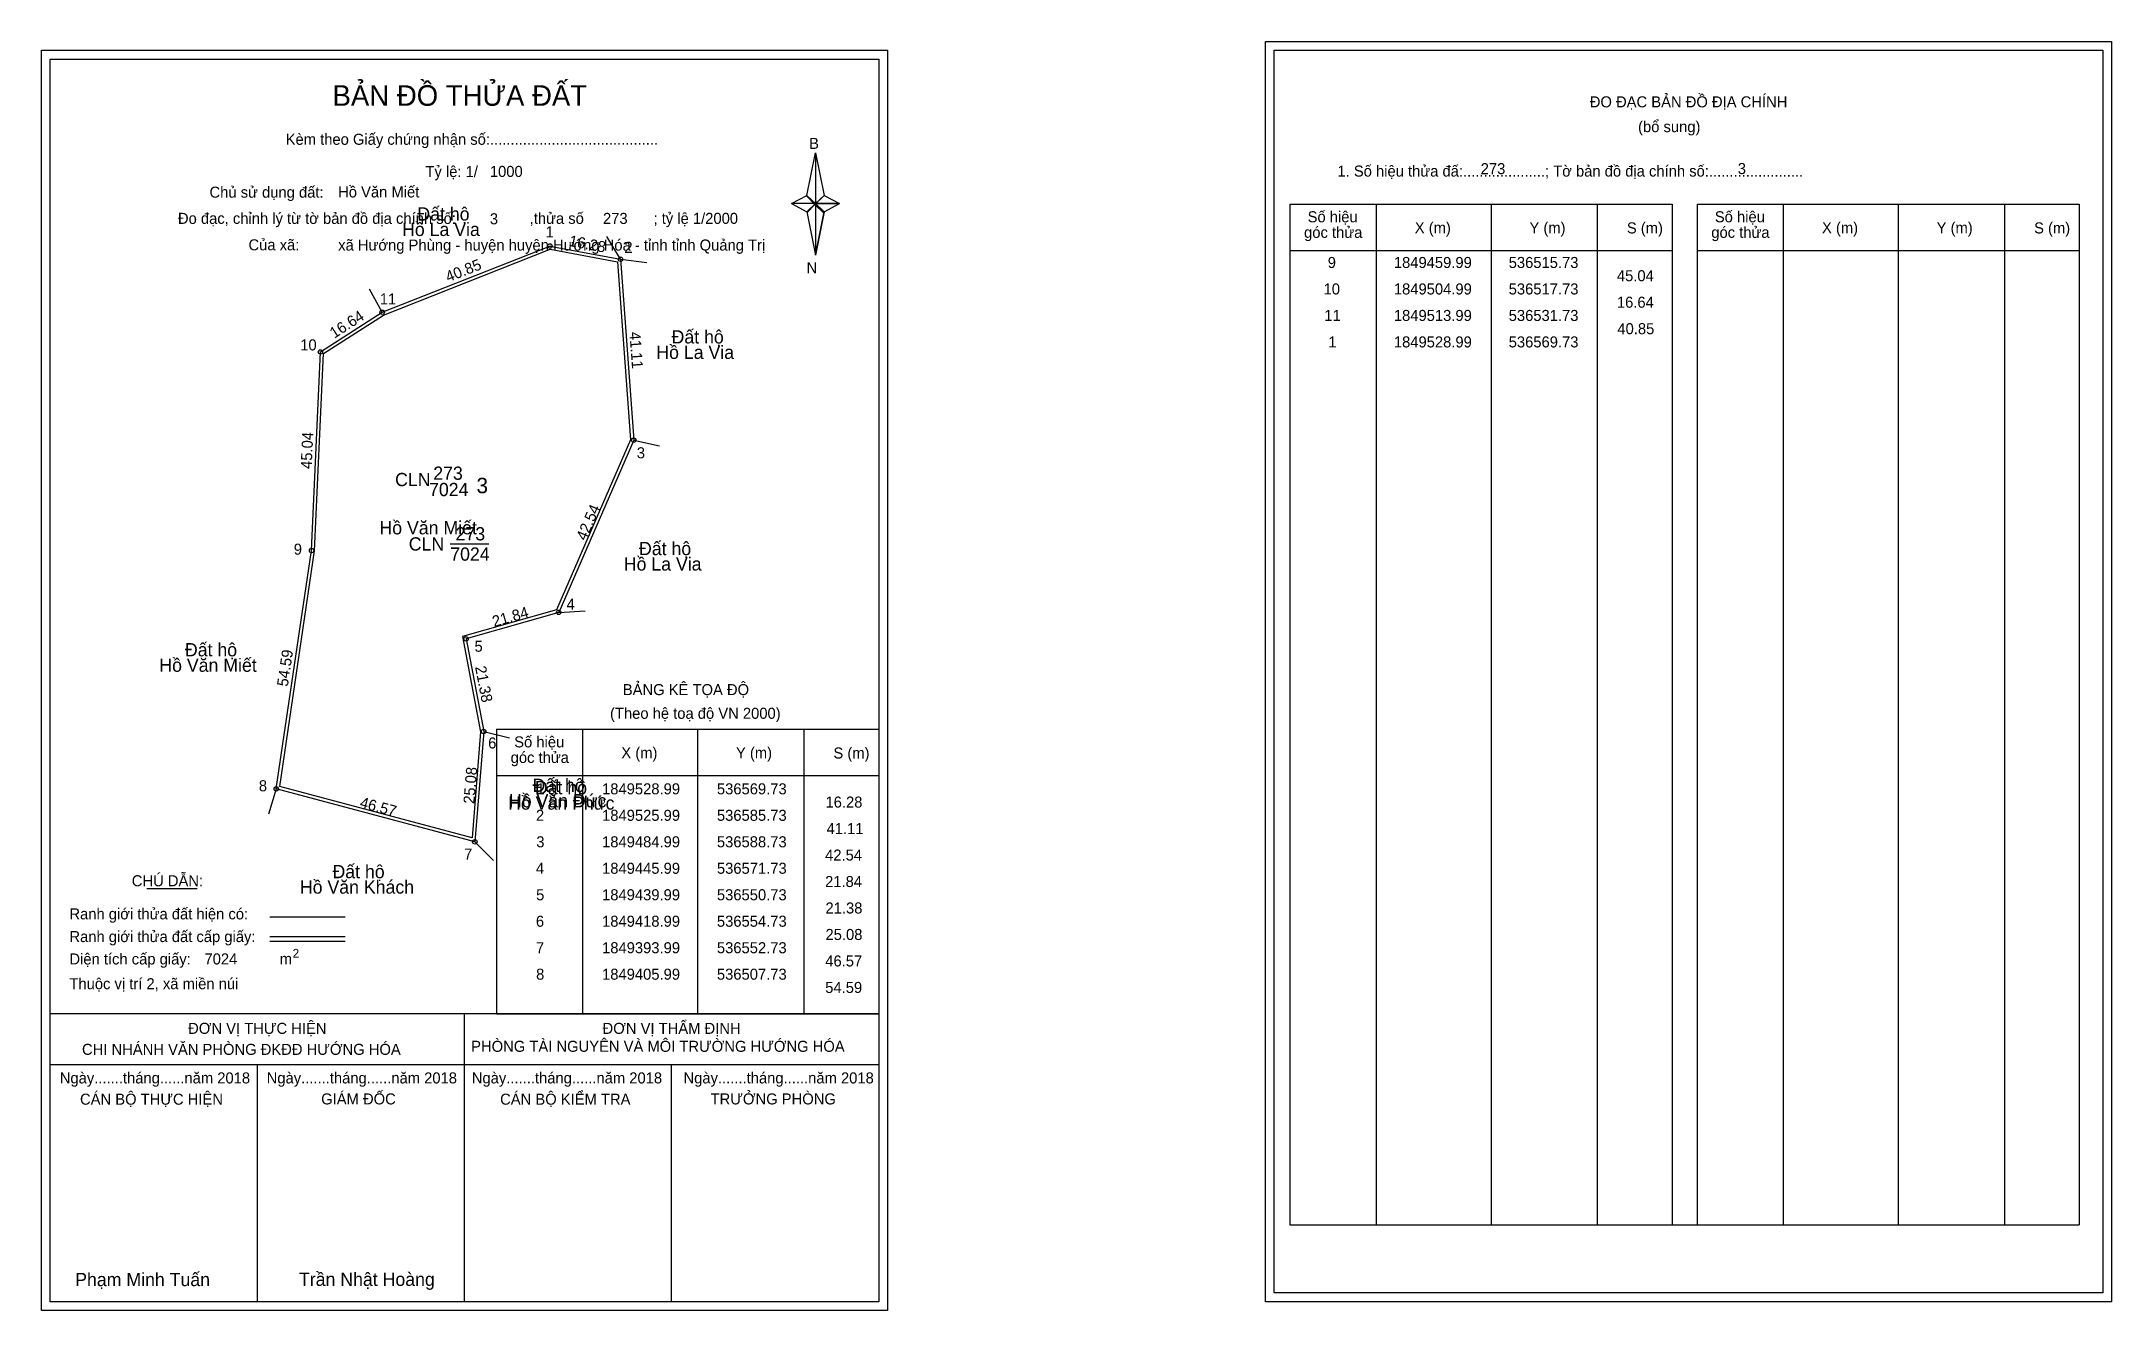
# Model space of a CAD drawing. Extents: x 536455 to 536924, y 1849288 to 1849575.
import ezdxf

# ---------------------------------------------------------------- set-up
doc = ezdxf.new("R2010")
doc.units = 0
for name, color, linetype in [('Level 1', 7, 'Continuous'), ('Level 10', 7, 'Continuous'), ('Level 11', 7, 'Continuous'), ('Level 13', 7, 'Continuous'), ('Level 2', 7, 'Continuous'), ('Level 27', 7, 'Continuous'), ('Level 3', 7, 'Continuous'), ('Level 36', 7, 'Continuous'), ('Level 4', 7, 'Continuous'), ('Level 49', 7, 'Continuous'), ('Level 5', 7, 'Continuous'), ('Level 53', 7, 'Continuous'), ('Level 55', 7, 'Continuous'), ('Level 6', 7, 'Continuous'), ('Level 63', 7, 'Continuous'), ('Level 7', 7, 'Continuous'), ('Level 9', 7, 'Continuous')]:
    doc.layers.add(name, color=color, linetype=linetype)

msp = doc.modelspace()

# ---------------------------------------------------------------- linework, layer by layer
at = {"layer": 'Level 1'}
for p, q in [((536456.53, 1849571.35), (536456.53, 1849571.35)), ((536733.85, 1849573.35), (536733.85, 1849573.35)), ((536627.95, 1849540.47), (536629.92, 1849550.11)), ((536629.92, 1849550.11), (536629.92, 1849538.59)), ((536629.92, 1849550.11), (536631.88, 1849540.47)), ((536624.5, 1849538.59), (536627.95, 1849540.47)), ((536627.95, 1849540.47), (536629.92, 1849538.59)), ((536629.77, 1849538.37), (536627.95, 1849540.25)), ((536629.92, 1849538.59), (536627.95, 1849536.75)), ((536629.77, 1849538.37), (536627.95, 1849536.53)), ((536627.95, 1849536.53), (536629.77, 1849538.37)), ((536627.95, 1849536.75), (536629.92, 1849526.89)), ((536631.74, 1849540.25), (536629.77, 1849538.37)), ((536629.77, 1849538.37), (536631.74, 1849540.25)), ((536631.74, 1849536.53), (536629.77, 1849538.37)), ((536631.88, 1849540.47), (536629.92, 1849538.59)), ((536629.92, 1849538.59), (536629.92, 1849526.89)), ((536629.92, 1849538.59), (536635.33, 1849538.59)), ((536629.92, 1849538.59), (536631.88, 1849536.75)), ((536631.88, 1849536.75), (536629.92, 1849526.89)), ((536631.88, 1849536.75), (536635.33, 1849538.59)), ((536737.38, 1849538.5), (536823.98, 1849538.5)), ((536756.97, 1849307.23), (536756.97, 1849538.5)), ((536783.04, 1849307.23), (536783.04, 1849538.5)), ((536807.02, 1849538.5), (536807.02, 1849307.23)), ((536823.98, 1849538.5), (536823.98, 1849307.23)), ((536829.64, 1849538.5), (536916.24, 1849538.5)), ((536849.23, 1849307.23), (536849.23, 1849538.5)), ((536875.3, 1849307.23), (536875.3, 1849538.5)), ((536899.27, 1849538.5), (536899.27, 1849307.23)), ((536916.24, 1849538.5), (536916.24, 1849307.23)), ((536737.38, 1849527.97), (536823.98, 1849527.97)), ((536829.64, 1849527.97), (536916.24, 1849527.97)), ((536557.62, 1849419.53), (536644.22, 1849419.53)), ((536577.21, 1849355), (536577.21, 1849419.53)), ((536603.28, 1849355), (536603.28, 1849419.53)), ((536627.25, 1849419.53), (536627.25, 1849355)), ((536557.62, 1849409), (536644.22, 1849409)), ((536478.44, 1849383.42), (536489.85, 1849383.42)), ((536506.31, 1849377.01), (536523.32, 1849377.01)), ((536506.31, 1849372.57), (536523.32, 1849372.57)), ((536506.31, 1849371.47), (536523.32, 1849371.47)), ((536563.35, 1849355), (536456.52, 1849355)), ((536644.22, 1849355), (536539.38, 1849355)), ((536550.37, 1849289.78), (536550.37, 1849355)), ((536557.62, 1849355), (536644.22, 1849355)), ((536644.22, 1849343.45), (536456.52, 1849343.45)), ((536503.45, 1849289.78), (536503.45, 1849343.45)), ((536597.3, 1849289.78), (536597.3, 1849343.45)), ((536737.38, 1849307.23), (536916.24, 1849307.23)), ((536644.22, 1849289.78), (536644.22, 1849289.78)), ((536921.55, 1849291.78), (536921.55, 1849291.78))]:
    msp.add_line(p, q, dxfattribs=at)
for points in [[(536627.95, 1849540.47), (536629.92, 1849550.11), (536629.92, 1849538.59)], [(536624.5, 1849538.59), (536627.95, 1849536.75), (536629.92, 1849538.59)], [(536629.92, 1849538.59), (536631.88, 1849540.47), (536635.33, 1849538.59)], [(536629.92, 1849538.59), (536629.92, 1849526.89), (536631.88, 1849536.75)]]:
    msp.add_lwpolyline(points, close=True, dxfattribs=at)
at = {"layer": 'Level 10'}
for points in [[(536552.73, 1849393.99), (536507.73, 1849405.99), (536515.73, 1849459.99), (536517.73, 1849504.99), (536531.73, 1849513.99), (536569.73, 1849528.99), (536585.73, 1849525.99), (536588.73, 1849484.99), (536571.73, 1849445.99), (536550.73, 1849439.99), (536554.73, 1849418.99)], [(536552.1, 1849394.88), (536508.51, 1849406.51), (536516.43, 1849459.92), (536518.41, 1849504.6), (536532.05, 1849513.36), (536569.8, 1849528.26), (536585.07, 1849525.4), (536588.02, 1849485.11), (536571.22, 1849446.57), (536549.92, 1849440.49), (536554.02, 1849418.95)]]:
    msp.add_lwpolyline(points, close=True, dxfattribs=at)
at = {"layer": 'Level 11'}
for centre in [(536569.73, 1849528.99), (536585.73, 1849525.99), (536531.73, 1849513.99), (536517.73, 1849504.99), (536588.73, 1849484.99), (536515.73, 1849459.99), (536571.73, 1849445.99), (536550.73, 1849439.99), (536554.73, 1849418.99), (536507.73, 1849405.99), (536552.73, 1849393.99), (536552.73, 1849393.99)]:
    msp.add_circle(centre, 0.5, dxfattribs=at)
at = {"layer": 'Level 27'}
for p, q in [((536585.73, 1849525.99), (536582.6, 1849531.11)), ((536585.73, 1849525.99), (536591.69, 1849525.29)), ((536531.73, 1849513.99), (536528.84, 1849519.25)), ((536588.73, 1849484.99), (536594.59, 1849483.71)), ((536571.73, 1849445.99), (536577.72, 1849446.36)), ((536554.73, 1849418.99), (536560.55, 1849417.53)), ((536507.73, 1849405.99), (536505.97, 1849400.25)), ((536552.73, 1849393.99), (536556.97, 1849389.75))]:
    msp.add_line(p, q, dxfattribs=at)
at = {"layer": 'Level 3'}
for p, q in [((536737.38, 1849538.5), (536737.38, 1849307.23)), ((536829.64, 1849538.5), (536829.64, 1849307.23)), ((536557.62, 1849419.53), (536557.62, 1849355))]:
    msp.add_line(p, q, dxfattribs=at)
at = {"layer": 'Level 63'}
for points in [[(536731.85, 1849575.35), (536923.55, 1849575.35), (536923.55, 1849289.78), (536731.85, 1849289.78)], [(536454.52, 1849573.35), (536646.22, 1849573.35), (536646.22, 1849287.78), (536454.52, 1849287.78)], [(536456.52, 1849571.35), (536644.22, 1849571.35), (536644.22, 1849289.78), (536456.52, 1849289.78)], [(536733.85, 1849573.35), (536921.55, 1849573.35), (536921.55, 1849291.78), (536733.85, 1849291.78)]]:
    msp.add_lwpolyline(points, close=True, dxfattribs=at)
at = {"layer": 'Level 9'}
msp.add_line((536547.14, 1849461.49), (536555.87, 1849461.49), dxfattribs=at)

# ---------------------------------------------------------------- texts
at = {"layer": 'Level 1'}
for s, height, p in [('BẢN ĐỒ THỬA ĐẤT', 4.6657, (536520.49, 1849560.76)), ('ĐO ĐẠC BẢN ĐỒ ĐỊA CHÍNH', 2.5, (536805.33, 1849560.41)), ('Kèm theo Giấy chứng nhận số:.........................................', 2.5, (536509.87, 1849551.93)), ('(bổ sung)', 2.5, (536816.27, 1849554.79)), ('B', 2.5, (536628.46, 1849550.99)), ('1. Số hiệu thửa đấ:....................; Tờ bản đồ địa chính số:.......................', 2.5, (536748.16, 1849544.73)), ('Chủ sử dụng đất:', 2.5, (536492.61, 1849539.94)), ('Đo đạc, chỉnh lý từ tờ bản đồ địa chính số:                  ,thửa số                 ; tỷ lệ 1/2000', 2.5, (536485.46, 1849534.01)), ('Số hiệu', 2.5, (536741.4, 1849534.37)), ('Số hiệu', 2.5, (536833.66, 1849534.37)), ('góc thửa', 2.5, (536740.6, 1849530.84)), ('X (m)', 2.5, (536765.68, 1849531.89)), ('Y (m)', 2.5, (536791.66, 1849531.89)), ('S (m)', 2.5, (536813.73, 1849531.84)), ('góc thửa', 2.5, (536832.86, 1849530.84)), ('X (m)', 2.5, (536857.94, 1849531.89)), ('Y (m)', 2.5, (536883.91, 1849531.89)), ('S (m)', 2.5, (536905.99, 1849531.84)), ('Của xã:', 2.5, (536501.45, 1849528.01)), ('N', 2.5, (536627.86, 1849522.82)), ('BẢNG KÊ TỌA ĐỘ', 2.5, (536586.25, 1849427.23)), ('(Theo hệ toạ độ VN 2000)', 2.5, (536583.35, 1849421.87)), ('góc thửa', 2.5, (536560.84, 1849411.86)), ('Số hiệu', 2.5, (536561.64, 1849415.39)), ('X (m)', 2.5, (536585.92, 1849412.92)), ('Y (m)', 2.5, (536611.89, 1849412.92)), ('S (m)', 2.5, (536633.97, 1849412.87)), ('CHÚ DẪN:', 2.5, (536475, 1849383.92)), ('Ranh giới thửa đất hiện có:', 2.5, (536460.87, 1849376.42)), ('Ranh giới thửa đất cấp giấy:', 2.5, (536460.87, 1849371.28)), ('Diện tích cấp giấy:', 2.5, (536460.87, 1849366.2)), ('m', 2.5, (536508.53, 1849366.22)), ('2', 2, (536511.43, 1849367.73)), ('Thuộc vị trí 2, xã miền núi', 2.5, (536460.87, 1849360.6)), ('ĐƠN VỊ THỰC HIỆN', 2.5, (536487.76, 1849350.48)), ('ĐƠN VỊ THẨM ĐỊNH', 2.5, (536581.66, 1849350.48)), ('CHI NHÁNH VĂN PHÒNG ĐKĐĐ HƯỚNG HÓA', 2.5, (536463.72, 1849345.72)), ('PHÒNG TÀI NGUYÊN VÀ MÔI TRƯỜNG HƯỚNG HÓA', 2.5, (536551.89, 1849346.41)), ('Ngày.......tháng......năm 2018', 2.5, (536458.69, 1849339.25)), ('Ngày.......tháng......năm 2018', 2.5, (536505.56, 1849339.25)), ('Ngày.......tháng......năm 2018', 2.5, (536552.04, 1849339.25)), ('Ngày.......tháng......năm 2018', 2.5, (536600, 1849339.25)), ('CÁN BỘ THỰC HIỆN', 2.5, (536463.27, 1849334.43)), ('GIÁM ĐỐC', 2.5, (536517.91, 1849334.49)), ('CÁN BỘ KIỂM TRA', 2.5, (536558.45, 1849334.43)), ('TRƯỞNG PHÒNG', 2.5, (536606.14, 1849334.49)), ('Phạm Minh Tuấn', 3, (536462.18, 1849293.32)), ('Trần Nhật Hoàng', 3, (536512.88, 1849293.37))]:
    msp.add_text(s, height=height, dxfattribs=at).set_placement(p)
at = {"layer": 'Level 11'}
msp.add_text('Tỷ lệ: 1/', height=2.5, dxfattribs=at).set_placement((536541.53, 1849544.62))
at = {"layer": 'Level 13'}
for s, p in [('CLN', (536537.75, 1849459.99)), ('273', (536548.36, 1849462.29)), ('7024', (536547.15, 1849457.69))]:
    msp.add_text(s, height=3, dxfattribs=at).set_placement(p)
at = {"layer": 'Level 2'}
msp.add_text('Hồ Văn Miết', height=3, dxfattribs=at).set_placement((536531.11, 1849463.66))
at = {"layer": 'Level 3'}
msp.add_text('CLN', height=3, dxfattribs=at).set_placement((536534.66, 1849474.58))
at = {"layer": 'Level 36'}
for s, p in [('Đất hộ', (536539.7, 1849534.76)), ('Hồ La Via', (536536.24, 1849531.26)), ('Đất hộ', (536597.3, 1849506.91)), ('Hồ La Via', (536593.84, 1849503.41)), ('Đất hộ', (536589.92, 1849458.95)), ('Hồ La Via', (536586.47, 1849455.45)), ('Đất hộ', (536487.04, 1849436.02)), ('Hồ Văn Miết', (536481.24, 1849432.52)), ('Hồ Văn Phức', (536560.26, 1849401.28)), ('Hồ Văn Đức', (536560.46, 1849401.8)), ('Đất hộ', (536565.78, 1849405.3)), ('Đất hộ', (536566.33, 1849404.78)), ('Đất hộ', (536520.47, 1849385.75)), ('Hồ Văn Khách', (536513.09, 1849382.25))]:
    msp.add_text(s, height=3, dxfattribs=at).set_placement(p)
at = {"layer": 'Level 4'}
msp.add_text('273', height=3, dxfattribs=at).set_placement((536543.3, 1849476.02))
at = {"layer": 'Level 49'}
for s, rotation, p in [('16.28', 349.3803, (536573.9, 1849529.02)), ('40.85', 21.541, (536546.68, 1849520.75)), ('16.64', 32.7352, (536520.86, 1849507.95)), ('41.11', 274.1849, (536587.74, 1849509.47)), ('45.04', 87.4552, (536515.75, 1849478.44)), ('42.54', 66.4477, (536577.86, 1849462.06)), ('21.84', 15.9454, (536557.08, 1849442.64)), ('54.59', 81.573, (536510.34, 1849429.07)), ('21.38', 280.7843, (536552.76, 1849433.62)), ('25.08', 85.4261, (536552.61, 1849402.52)), ('46.57', 345.0686, (536526.5, 1849401.81))]:
    msp.add_text(s, height=2.5, rotation=rotation, dxfattribs=at).set_placement(p)
at = {"layer": 'Level 5'}
msp.add_text('7024', height=3, dxfattribs=at).set_placement((536542.35, 1849472.32))
at = {"layer": 'Level 53'}
for s, p in [('9', (536745.96, 1849524.01)), ('1849459.99', (536760.94, 1849524.01)), ('536515.73', (536786.96, 1849524.01)), ('45.04', (536811.47, 1849521.01)), ('10', (536745.02, 1849518.01)), ('1849504.99', (536760.94, 1849518.01)), ('536517.73', (536786.96, 1849518.01)), ('16.64', (536811.47, 1849515.01)), ('11', (536745.18, 1849512.01)), ('1849513.99', (536760.94, 1849512.01)), ('536531.73', (536786.96, 1849512.01)), ('1', (536746.1, 1849506.01)), ('1849528.99', (536760.94, 1849506.01)), ('536569.73', (536786.96, 1849506.01)), ('40.85', (536811.58, 1849509.01)), ('1', (536566.72, 1849404.75)), ('1849528.99', (536581.55, 1849404.75)), ('536569.73', (536607.57, 1849404.75)), ('2', (536566.57, 1849398.75)), ('1849525.99', (536581.55, 1849398.75)), ('536585.73', (536607.57, 1849398.75)), ('16.28', (536632.17, 1849401.75)), ('3', (536566.65, 1849392.75)), ('1849484.99', (536581.55, 1849392.75)), ('536588.73', (536607.57, 1849392.75)), ('41.11', (536632.41, 1849395.75)), ('42.54', (536632.08, 1849389.75)), ('4', (536566.56, 1849386.75)), ('1849445.99', (536581.55, 1849386.75)), ('536571.73', (536607.57, 1849386.75)), ('21.84', (536632.08, 1849383.75)), ('5', (536566.61, 1849380.75)), ('1849439.99', (536581.55, 1849380.75)), ('536550.73', (536607.57, 1849380.75)), ('6', (536566.56, 1849374.75)), ('1849418.99', (536581.55, 1849374.75)), ('536554.73', (536607.57, 1849374.75)), ('21.38', (536632.17, 1849377.75)), ('25.08', (536632.17, 1849371.75)), ('7', (536566.57, 1849368.75)), ('1849393.99', (536581.55, 1849368.75)), ('536552.73', (536607.57, 1849368.75)), ('46.57', (536632.12, 1849365.75)), ('8', (536566.6, 1849362.75)), ('1849405.99', (536581.55, 1849362.75)), ('536507.73', (536607.57, 1849362.75)), ('54.59', (536632.11, 1849359.75))]:
    msp.add_text(s, height=2.5, dxfattribs=at).set_placement(p)
at = {"layer": 'Level 55'}
for s, height, p in [('1', 0.4, (536569.62, 1849528.99)), ('0', 0.11, (536569.69, 1849528.88)), ('2', 0.4, (536585.59, 1849525.99)), ('0', 0.11, (536585.69, 1849525.88)), ('0', 0.11, (536585.69, 1849525.88)), ('11', 0.4, (536531.47, 1849513.99)), ('0', 0.11, (536531.69, 1849513.88)), ('0', 0.11, (536531.69, 1849513.88)), ('0', 0.11, (536531.69, 1849513.88)), ('10', 0.4, (536517.45, 1849504.99)), ('0', 0.11, (536517.69, 1849504.88)), ('0', 0.11, (536517.69, 1849504.88)), ('3', 0.4, (536588.61, 1849484.99)), ('0', 0.11, (536588.69, 1849484.88)), ('0', 0.11, (536588.69, 1849484.88)), ('9', 0.4, (536515.59, 1849459.99)), ('0', 0.11, (536515.69, 1849459.88)), ('0', 0.11, (536515.69, 1849459.88)), ('4', 0.4, (536571.59, 1849445.99)), ('274', 0.11, (536571.61, 1849445.88)), ('0', 0.11, (536571.69, 1849445.88)), ('5', 0.4, (536550.6, 1849439.99)), ('274', 0.11, (536550.61, 1849439.88)), ('6', 0.4, (536554.59, 1849418.99)), ('274', 0.11, (536554.61, 1849418.88)), ('275', 0.11, (536554.61, 1849418.88)), ('8', 0.4, (536507.6, 1849405.99)), ('0', 0.11, (536507.69, 1849405.88)), ('0', 0.11, (536507.69, 1849405.88)), ('0', 0.11, (536507.69, 1849405.88)), ('0', 0.11, (536507.69, 1849405.88)), ('7', 0.4, (536552.6, 1849393.99)), ('275', 0.11, (536552.61, 1849393.88)), ('0', 0.11, (536552.69, 1849393.88)), ('0', 0.11, (536552.69, 1849393.88))]:
    msp.add_text(s, height=height, dxfattribs=at).set_placement(p)
at = {"layer": 'Level 6'}
for s, p in [('1000', (536556.13, 1849544.64)), ('273', (536780.61, 1849545.27)), ('3', (536838.85, 1849545.29)), ('Hồ Văn Miết', (536521.75, 1849540)), ('3', (536556.13, 1849533.92)), ('273', (536581.76, 1849534)), ('xã Hướng Phùng - huyện huyện Hướng Hóa - tỉnh tỉnh Quảng Trị', (536521.76, 1849527.96)), ('7024', (536491.47, 1849366.21))]:
    msp.add_text(s, height=2.5, dxfattribs=at).set_placement(p)
at = {"layer": 'Level 7'}
msp.add_text('3', height=3.5, dxfattribs=at).set_placement((536553.1, 1849472.98))
at = {"layer": 'Level 9'}
for s, p in [('1', (536568.73, 1849530.93)), ('2', (536586.61, 1849527.44)), ('11', (536531.19, 1849515.75)), ('10', (536513.17, 1849505.34)), ('3', (536589.42, 1849480.89)), ('9', (536511.7, 1849459.05)), ('4', (536573.49, 1849446.58)), ('5', (536552.65, 1849437.06)), ('6', (536555.74, 1849415.14)), ('8', (536503.79, 1849405.45)), ('7', (536550.29, 1849389.97))]:
    msp.add_text(s, height=2.5, dxfattribs=at).set_placement(p)

doc.saveas('drawing.dxf')
